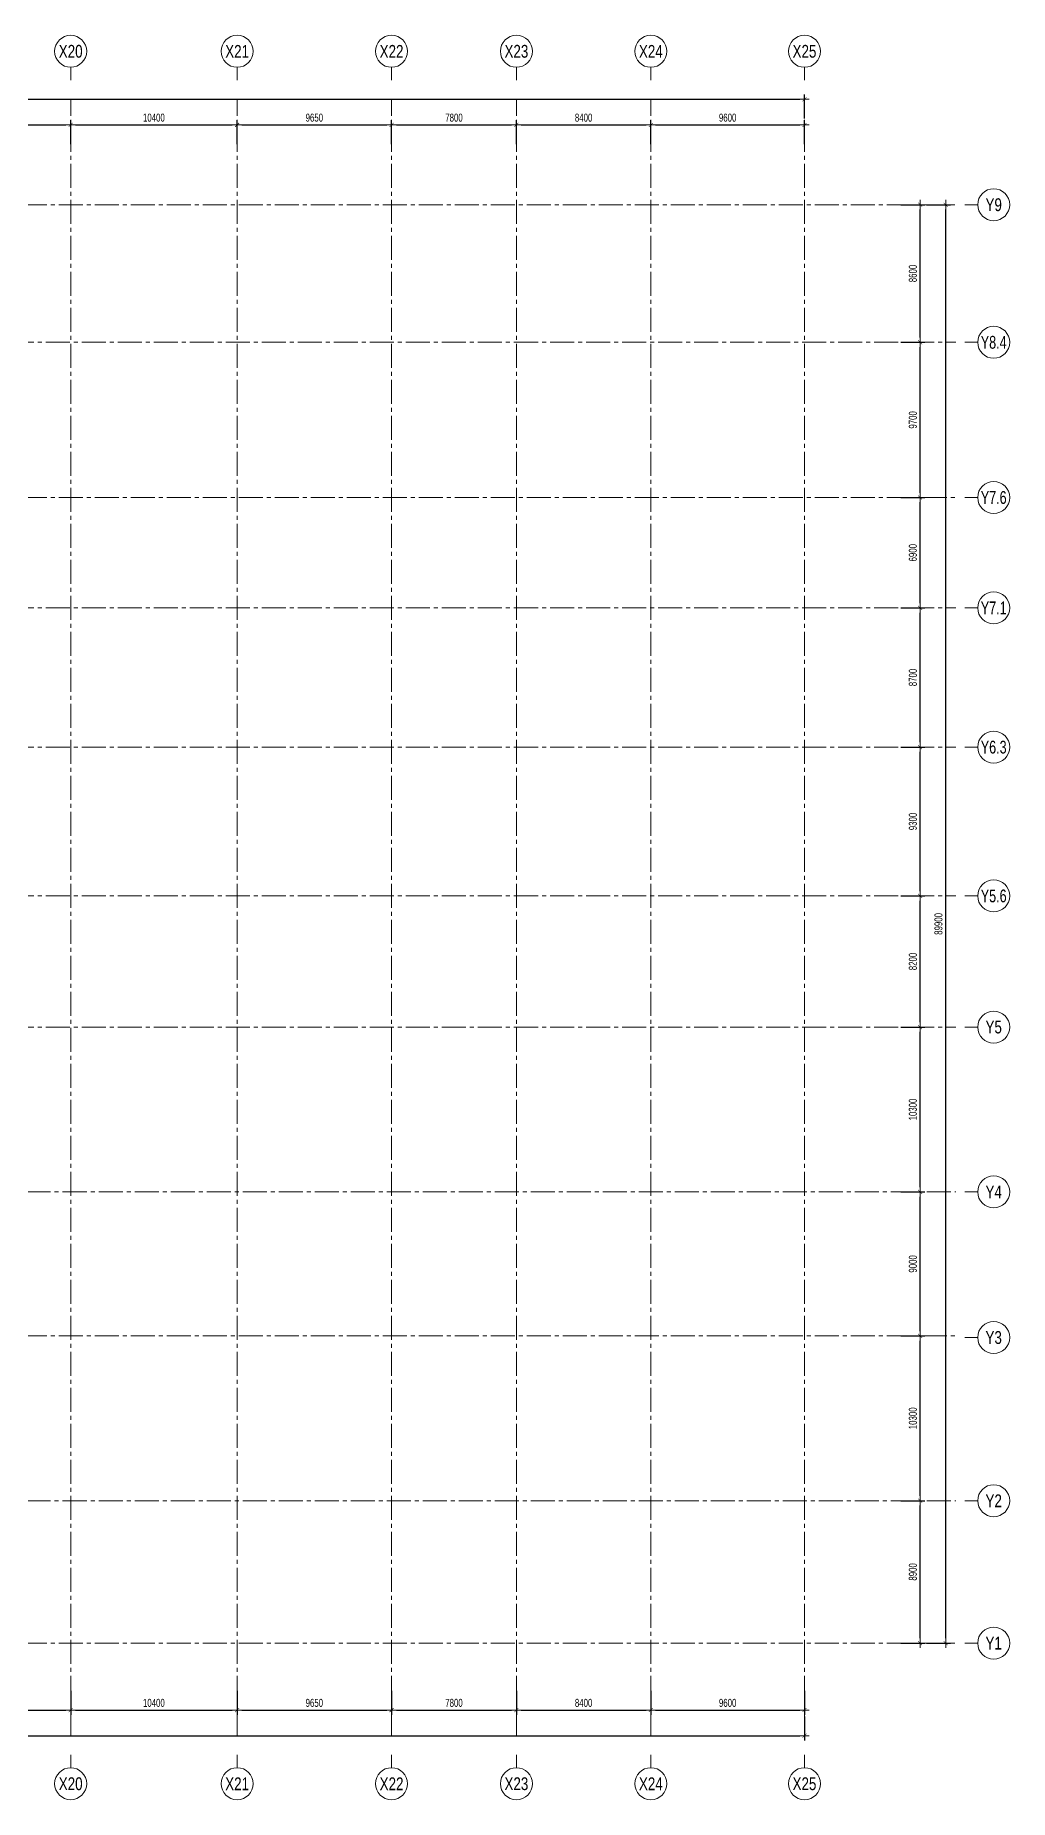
# Model space of a CAD drawing. Header units: millimetres. Extents: x -13196 to 230222, y -9787 to 100488.
# Drawn here: x 169340 to 230222, y -9787 to 100488 of the extents above; entities that cross this region are included whole.
import ezdxf
from ezdxf.enums import TextEntityAlignment as Align

# ---------------------------------------------------------------- set-up
doc = ezdxf.new("R2010")
doc.units = ezdxf.units.MM
doc.linetypes.add('CENTER2', pattern=[1.125, 0.75, -0.125, 0.125, -0.125])
doc.layers.get('Defpoints').update_dxf_attribs({"color": 151, "lineweight": 9})
for name, color, linetype, lineweight in [('NDC_S_AXIS', 5, 'CENTER2', 13), ('NDC_S_DIM', 1, 'Continuous', 15), ('NDC_S_SYMBOL', 1, 'Continuous', 15), ('NDC_S_TEXT SYMBOL', 7, 'Continuous', 20)]:
    doc.layers.add(name, color=color, linetype=linetype, lineweight=lineweight)
doc.styles.add('NDC_ANNO', font='', dxfattribs={"width": 0.8})
doc.styles.add('NDC_DIM', font='', dxfattribs={"width": 0.75})
doc.styles.get('NDC_ANNO').set_extended_font_data('Dotum')
doc.styles.get('NDC_DIM').set_extended_font_data('Dotum')
doc.dimstyles.new('NDC_dim_200', dxfattribs={"dimscale": 200, "dimtxt": 2.5, "dimasz": 1.5, "dimexe": 1.5, "dimexo": 2.5, "dimgap": 1, "dimtad": 1, "dimdec": 0, "dimzin": 0, "dimdsep": 46, "dimtxsty": 'NDC_DIM', "dimblk": 'DIMMARK', "dimcen": 0.09, "dimdle": 1.2, "dimclrd": 1, "dimclre": 1, "dimclrt": 3, "dimadec": 0, "dimazin": 0, "dimtfac": 1, "dimtdec": 0, "dimtix": 1, "dimtofl": 0, "dimtmove": 0, "dimatfit": 3, "dimfxl": 6, "dimfxlon": 1, "dimtolj": 1, "dimtzin": 0, "dimarcsym": 0})

# ---------------------------------------------------------------- blocks, each defined once
blk = doc.blocks.new('*U256')
at = {"layer": 'NDC_S_SYMBOL'}
blk.add_line((5, 0), (9, 0), dxfattribs=at)
blk.add_circle((0, 0), 5, dxfattribs=at)
at = {"layer": 'NDC_S_TEXT SYMBOL', "color": 7, "style": 'NDC_ANNO', "width": 0.8}
blk.add_attdef('GRID', text='', height=4, rotation=270, dxfattribs=at).set_placement((0, 0), align=Align.MIDDLE)
blk = doc.blocks.new('DIMMARK')
at = {"layer": 'NDC_S_DIM', "color": 1}
blk.add_line((-1.5, 0), (1, 0), dxfattribs=at)
at = {"layer": 'NDC_S_DIM', "color": 2, "const_width": 0.1}
blk.add_lwpolyline([(-0.42, -0.42), (0.42, 0.42)], dxfattribs=at)
blk = doc.blocks.new('*D384')
at = {"layer": 'Defpoints', "color": 0, "transparency": 16777216}
for p in [(217400, 96488), (0, 89900), (217400, 89900)]:
    blk.add_point(p, dxfattribs=at)
at = {"layer": 'NDC_S_DIM', "color": 1, "lineweight": -2, "transparency": 16777216}
for p, q in [((0, 95288), (0, 96788)), ((300, 96488), (217100, 96488)), ((217400, 95288), (217400, 96788))]:
    blk.add_line(p, q, dxfattribs=at)
at = {"layer": 'NDC_S_DIM', "color": 1, "lineweight": -2, "transparency": 16777216, "xscale": 300, "yscale": 300, "zscale": 300, "rotation": 180}
blk.add_blockref('DIMMARK', (0, 96488), dxfattribs=at)
at = {"layer": 'NDC_S_DIM', "color": 1, "lineweight": -2, "transparency": 16777216, "xscale": 300, "yscale": 300, "zscale": 300}
blk.add_blockref('DIMMARK', (217400, 96488), dxfattribs=at)
at = {"layer": 'NDC_S_DIM', "color": 3, "transparency": 16777216, "insert": (108700, 96938), "char_height": 500, "attachment_point": 5, "style": 'NDC_DIM'}
blk.add_mtext('\\A1;217400', dxfattribs=at)
blk = doc.blocks.new('*D415')
at = {"layer": 'Defpoints', "color": 0, "transparency": 16777216}
for p in [(0, 0), (217400, 0), (217400, -5787)]:
    blk.add_point(p, dxfattribs=at)
at = {"layer": 'NDC_S_DIM', "color": 1, "lineweight": -2, "transparency": 16777216}
for p, q in [((0, -4587), (0, -6087)), ((217400, -4587), (217400, -6087)), ((300, -5787), (217100, -5787))]:
    blk.add_line(p, q, dxfattribs=at)
at = {"layer": 'NDC_S_DIM', "color": 1, "lineweight": -2, "transparency": 16777216, "xscale": 300, "yscale": 300, "zscale": 300, "rotation": 180}
blk.add_blockref('DIMMARK', (0, -5787), dxfattribs=at)
at = {"layer": 'NDC_S_DIM', "color": 1, "lineweight": -2, "transparency": 16777216, "xscale": 300, "yscale": 300, "zscale": 300}
blk.add_blockref('DIMMARK', (217400, -5787), dxfattribs=at)
at = {"layer": 'NDC_S_DIM', "color": 3, "transparency": 16777216, "insert": (108700, -5337), "char_height": 500, "attachment_point": 5, "style": 'NDC_DIM'}
blk.add_mtext('\\A1;217400', dxfattribs=at)
blk = doc.blocks.new('*D380')
at = {"layer": 'Defpoints', "color": 0, "transparency": 16777216}
for p in [(212760, 89900), (226222, 89900), (212760, 0)]:
    blk.add_point(p, dxfattribs=at)
at = {"layer": 'NDC_S_DIM', "color": 1, "lineweight": -2, "transparency": 16777216}
for p, q in [((225022, 89900), (226522, 89900)), ((226222, 300), (226222, 89600)), ((225022, 0), (226522, 0))]:
    blk.add_line(p, q, dxfattribs=at)
at = {"layer": 'NDC_S_DIM', "color": 1, "lineweight": -2, "transparency": 16777216, "xscale": 300, "yscale": 300, "zscale": 300}
for p, rotation in [((226222, 89900), 90), ((226222, 0), 270)]:
    blk.add_blockref('DIMMARK', p, dxfattribs=dict(at, rotation=rotation))
at = {"layer": 'NDC_S_DIM', "color": 3, "transparency": 16777216, "insert": (225772, 44950), "char_height": 500, "attachment_point": 5, "rotation": 90, "style": 'NDC_DIM'}
blk.add_mtext('\\A1;89900', dxfattribs=at)
blk = doc.blocks.new('*D381')
at = {"layer": 'Defpoints', "color": 0, "transparency": 16777216}
for p in [(212760, 8900), (224622, 8900), (212760, 0)]:
    blk.add_point(p, dxfattribs=at)
at = {"layer": 'NDC_S_DIM', "color": 1, "lineweight": -2, "transparency": 16777216}
for p, q in [((223422, 8900), (224922, 8900)), ((224622, 300), (224622, 8600)), ((223422, 0), (224922, 0))]:
    blk.add_line(p, q, dxfattribs=at)
at = {"layer": 'NDC_S_DIM', "color": 1, "lineweight": -2, "transparency": 16777216, "xscale": 300, "yscale": 300, "zscale": 300}
for p, rotation in [((224622, 8900), 90), ((224622, 0), 270)]:
    blk.add_blockref('DIMMARK', p, dxfattribs=dict(at, rotation=rotation))
at = {"layer": 'NDC_S_DIM', "color": 3, "transparency": 16777216, "insert": (224172, 4450), "char_height": 500, "attachment_point": 5, "rotation": 90, "style": 'NDC_DIM'}
blk.add_mtext('\\A1;8900', dxfattribs=at)
blk = doc.blocks.new('*D382')
at = {"layer": 'Defpoints', "color": 0, "transparency": 16777216}
for p in [(212760, 19200), (224622, 19200), (212760, 8900)]:
    blk.add_point(p, dxfattribs=at)
at = {"layer": 'NDC_S_DIM', "color": 1, "lineweight": -2, "transparency": 16777216}
for p, q in [((223422, 19200), (224922, 19200)), ((224622, 9200), (224622, 18900)), ((223422, 8900), (224922, 8900))]:
    blk.add_line(p, q, dxfattribs=at)
at = {"layer": 'NDC_S_DIM', "color": 1, "lineweight": -2, "transparency": 16777216, "xscale": 300, "yscale": 300, "zscale": 300}
for p, rotation in [((224622, 19200), 90), ((224622, 8900), 270)]:
    blk.add_blockref('DIMMARK', p, dxfattribs=dict(at, rotation=rotation))
at = {"layer": 'NDC_S_DIM', "color": 3, "transparency": 16777216, "insert": (224172, 14050), "char_height": 500, "attachment_point": 5, "rotation": 90, "style": 'NDC_DIM'}
blk.add_mtext('\\A1;10300', dxfattribs=at)
blk = doc.blocks.new('*D383')
at = {"layer": 'Defpoints', "color": 0, "transparency": 16777216}
for p in [(212760, 28200), (224622, 28200), (212760, 19200)]:
    blk.add_point(p, dxfattribs=at)
at = {"layer": 'NDC_S_DIM', "color": 1, "lineweight": -2, "transparency": 16777216}
for p, q in [((223422, 28200), (224922, 28200)), ((224622, 19500), (224622, 27900)), ((223422, 19200), (224922, 19200))]:
    blk.add_line(p, q, dxfattribs=at)
at = {"layer": 'NDC_S_DIM', "color": 1, "lineweight": -2, "transparency": 16777216, "xscale": 300, "yscale": 300, "zscale": 300}
for p, rotation in [((224622, 28200), 90), ((224622, 19200), 270)]:
    blk.add_blockref('DIMMARK', p, dxfattribs=dict(at, rotation=rotation))
at = {"layer": 'NDC_S_DIM', "color": 3, "transparency": 16777216, "insert": (224172, 23700), "char_height": 500, "attachment_point": 5, "rotation": 90, "style": 'NDC_DIM'}
blk.add_mtext('\\A1;9000', dxfattribs=at)
blk = doc.blocks.new('*D351')
at = {"layer": 'Defpoints', "color": 0, "transparency": 16777216}
for p in [(217400, 38500), (224622, 38500), (212760, 28200)]:
    blk.add_point(p, dxfattribs=at)
at = {"layer": 'NDC_S_DIM', "color": 1, "lineweight": -2, "transparency": 16777216}
for p, q in [((223422, 38500), (224922, 38500)), ((224622, 28500), (224622, 38200)), ((223422, 28200), (224922, 28200))]:
    blk.add_line(p, q, dxfattribs=at)
at = {"layer": 'NDC_S_DIM', "color": 1, "lineweight": -2, "transparency": 16777216, "xscale": 300, "yscale": 300, "zscale": 300}
for p, rotation in [((224622, 38500), 90), ((224622, 28200), 270)]:
    blk.add_blockref('DIMMARK', p, dxfattribs=dict(at, rotation=rotation))
at = {"layer": 'NDC_S_DIM', "color": 3, "transparency": 16777216, "insert": (224172, 33350), "char_height": 500, "attachment_point": 5, "rotation": 90, "style": 'NDC_DIM'}
blk.add_mtext('\\A1;10300', dxfattribs=at)
blk = doc.blocks.new('*D352')
at = {"layer": 'Defpoints', "color": 0, "transparency": 16777216}
for p in [(212760, 46700), (224622, 46700), (217400, 38500)]:
    blk.add_point(p, dxfattribs=at)
at = {"layer": 'NDC_S_DIM', "color": 1, "lineweight": -2, "transparency": 16777216}
for p, q in [((223422, 46700), (224922, 46700)), ((224622, 38800), (224622, 46400)), ((223422, 38500), (224922, 38500))]:
    blk.add_line(p, q, dxfattribs=at)
at = {"layer": 'NDC_S_DIM', "color": 1, "lineweight": -2, "transparency": 16777216, "xscale": 300, "yscale": 300, "zscale": 300}
for p, rotation in [((224622, 46700), 90), ((224622, 38500), 270)]:
    blk.add_blockref('DIMMARK', p, dxfattribs=dict(at, rotation=rotation))
at = {"layer": 'NDC_S_DIM', "color": 3, "transparency": 16777216, "insert": (224172, 42600), "char_height": 500, "attachment_point": 5, "rotation": 90, "style": 'NDC_DIM'}
blk.add_mtext('\\A1;8200', dxfattribs=at)
blk = doc.blocks.new('*D353')
at = {"layer": 'Defpoints', "color": 0, "transparency": 16777216}
for p in [(212760, 56000), (224622, 56000), (212760, 46700)]:
    blk.add_point(p, dxfattribs=at)
at = {"layer": 'NDC_S_DIM', "color": 1, "lineweight": -2, "transparency": 16777216}
for p, q in [((223422, 56000), (224922, 56000)), ((224622, 47000), (224622, 55700)), ((223422, 46700), (224922, 46700))]:
    blk.add_line(p, q, dxfattribs=at)
at = {"layer": 'NDC_S_DIM', "color": 1, "lineweight": -2, "transparency": 16777216, "xscale": 300, "yscale": 300, "zscale": 300}
for p, rotation in [((224622, 56000), 90), ((224622, 46700), 270)]:
    blk.add_blockref('DIMMARK', p, dxfattribs=dict(at, rotation=rotation))
at = {"layer": 'NDC_S_DIM', "color": 3, "transparency": 16777216, "insert": (224172, 51350), "char_height": 500, "attachment_point": 5, "rotation": 90, "style": 'NDC_DIM'}
blk.add_mtext('\\A1;9300', dxfattribs=at)
blk = doc.blocks.new('*D354')
at = {"layer": 'Defpoints', "color": 0, "transparency": 16777216}
for p in [(212760, 64700), (224622, 64700), (212760, 56000)]:
    blk.add_point(p, dxfattribs=at)
at = {"layer": 'NDC_S_DIM', "color": 1, "lineweight": -2, "transparency": 16777216}
for p, q in [((223422, 64700), (224922, 64700)), ((224622, 56300), (224622, 64400)), ((223422, 56000), (224922, 56000))]:
    blk.add_line(p, q, dxfattribs=at)
at = {"layer": 'NDC_S_DIM', "color": 1, "lineweight": -2, "transparency": 16777216, "xscale": 300, "yscale": 300, "zscale": 300}
for p, rotation in [((224622, 64700), 90), ((224622, 56000), 270)]:
    blk.add_blockref('DIMMARK', p, dxfattribs=dict(at, rotation=rotation))
at = {"layer": 'NDC_S_DIM', "color": 3, "transparency": 16777216, "insert": (224172, 60350), "char_height": 500, "attachment_point": 5, "rotation": 90, "style": 'NDC_DIM'}
blk.add_mtext('\\A1;8700', dxfattribs=at)
blk = doc.blocks.new('*D355')
at = {"layer": 'Defpoints', "color": 0, "transparency": 16777216}
for p in [(212760, 71600), (224622, 71600), (212760, 64700)]:
    blk.add_point(p, dxfattribs=at)
at = {"layer": 'NDC_S_DIM', "color": 1, "lineweight": -2, "transparency": 16777216}
for p, q in [((223422, 71600), (224922, 71600)), ((224622, 65000), (224622, 71300)), ((223422, 64700), (224922, 64700))]:
    blk.add_line(p, q, dxfattribs=at)
at = {"layer": 'NDC_S_DIM', "color": 1, "lineweight": -2, "transparency": 16777216, "xscale": 300, "yscale": 300, "zscale": 300}
for p, rotation in [((224622, 71600), 90), ((224622, 64700), 270)]:
    blk.add_blockref('DIMMARK', p, dxfattribs=dict(at, rotation=rotation))
at = {"layer": 'NDC_S_DIM', "color": 3, "transparency": 16777216, "insert": (224172, 68150), "char_height": 500, "attachment_point": 5, "rotation": 90, "style": 'NDC_DIM'}
blk.add_mtext('\\A1;6900', dxfattribs=at)
blk = doc.blocks.new('*D356')
at = {"layer": 'Defpoints', "color": 0, "transparency": 16777216}
for p in [(212760, 81300), (224622, 81300), (212760, 71600)]:
    blk.add_point(p, dxfattribs=at)
at = {"layer": 'NDC_S_DIM', "color": 1, "lineweight": -2, "transparency": 16777216}
for p, q in [((223422, 81300), (224922, 81300)), ((224622, 71900), (224622, 81000)), ((223422, 71600), (224922, 71600))]:
    blk.add_line(p, q, dxfattribs=at)
at = {"layer": 'NDC_S_DIM', "color": 1, "lineweight": -2, "transparency": 16777216, "xscale": 300, "yscale": 300, "zscale": 300}
for p, rotation in [((224622, 81300), 90), ((224622, 71600), 270)]:
    blk.add_blockref('DIMMARK', p, dxfattribs=dict(at, rotation=rotation))
at = {"layer": 'NDC_S_DIM', "color": 3, "transparency": 16777216, "insert": (224172, 76450), "char_height": 500, "attachment_point": 5, "rotation": 90, "style": 'NDC_DIM'}
blk.add_mtext('\\A1;9700', dxfattribs=at)
blk = doc.blocks.new('*D357')
at = {"layer": 'Defpoints', "color": 0, "transparency": 16777216}
for p in [(212760, 89900), (224622, 89900), (212760, 81300)]:
    blk.add_point(p, dxfattribs=at)
at = {"layer": 'NDC_S_DIM', "color": 1, "lineweight": -2, "transparency": 16777216}
for p, q in [((223422, 89900), (224922, 89900)), ((224622, 81600), (224622, 89600)), ((223422, 81300), (224922, 81300))]:
    blk.add_line(p, q, dxfattribs=at)
at = {"layer": 'NDC_S_DIM', "color": 1, "lineweight": -2, "transparency": 16777216, "xscale": 300, "yscale": 300, "zscale": 300}
for p, rotation in [((224622, 89900), 90), ((224622, 81300), 270)]:
    blk.add_blockref('DIMMARK', p, dxfattribs=dict(at, rotation=rotation))
at = {"layer": 'NDC_S_DIM', "color": 3, "transparency": 16777216, "insert": (224172, 85600), "char_height": 500, "attachment_point": 5, "rotation": 90, "style": 'NDC_DIM'}
blk.add_mtext('\\A1;8600', dxfattribs=at)
blk = doc.blocks.new('*D371')
at = {"layer": 'Defpoints', "color": 0, "ltscale": 200, "transparency": 16777216}
for p in [(171550, 94888), (161150, 89900), (171550, 89900)]:
    blk.add_point(p, dxfattribs=at)
at = {"layer": 'NDC_S_DIM', "color": 1, "lineweight": -2, "ltscale": 200, "transparency": 16777216}
for p, q in [((161150, 93688), (161150, 95188)), ((161450, 94888), (171250, 94888)), ((171550, 93688), (171550, 95188))]:
    blk.add_line(p, q, dxfattribs=at)
at = {"layer": 'NDC_S_DIM', "color": 1, "lineweight": -2, "ltscale": 200, "transparency": 16777216, "xscale": 300, "yscale": 300, "zscale": 300, "rotation": 180}
blk.add_blockref('DIMMARK', (161150, 94888), dxfattribs=at)
at = {"layer": 'NDC_S_DIM', "color": 1, "lineweight": -2, "ltscale": 200, "transparency": 16777216, "xscale": 300, "yscale": 300, "zscale": 300}
blk.add_blockref('DIMMARK', (171550, 94888), dxfattribs=at)
at = {"layer": 'NDC_S_DIM', "color": 3, "ltscale": 200, "transparency": 16777216, "insert": (166350, 95338), "char_height": 500, "attachment_point": 5, "style": 'NDC_DIM'}
blk.add_mtext('\\A1;10400', dxfattribs=at)
blk = doc.blocks.new('*D372')
at = {"layer": 'Defpoints', "color": 0, "ltscale": 200, "transparency": 16777216}
for p in [(181950, 94888), (171550, 89900), (181950, 89900)]:
    blk.add_point(p, dxfattribs=at)
at = {"layer": 'NDC_S_DIM', "color": 1, "lineweight": -2, "ltscale": 200, "transparency": 16777216}
for p, q in [((171550, 93688), (171550, 95188)), ((171850, 94888), (181650, 94888)), ((181950, 93688), (181950, 95188))]:
    blk.add_line(p, q, dxfattribs=at)
at = {"layer": 'NDC_S_DIM', "color": 1, "lineweight": -2, "ltscale": 200, "transparency": 16777216, "xscale": 300, "yscale": 300, "zscale": 300, "rotation": 180}
blk.add_blockref('DIMMARK', (171550, 94888), dxfattribs=at)
at = {"layer": 'NDC_S_DIM', "color": 1, "lineweight": -2, "ltscale": 200, "transparency": 16777216, "xscale": 300, "yscale": 300, "zscale": 300}
blk.add_blockref('DIMMARK', (181950, 94888), dxfattribs=at)
at = {"layer": 'NDC_S_DIM', "color": 3, "ltscale": 200, "transparency": 16777216, "insert": (176750, 95338), "char_height": 500, "attachment_point": 5, "style": 'NDC_DIM'}
blk.add_mtext('\\A1;10400', dxfattribs=at)
blk = doc.blocks.new('*D373')
at = {"layer": 'Defpoints', "color": 0, "ltscale": 200, "transparency": 16777216}
for p in [(191600, 94888), (181950, 89900), (191600, 89900)]:
    blk.add_point(p, dxfattribs=at)
at = {"layer": 'NDC_S_DIM', "color": 1, "lineweight": -2, "ltscale": 200, "transparency": 16777216}
for p, q in [((181950, 93688), (181950, 95188)), ((182250, 94888), (191300, 94888)), ((191600, 93688), (191600, 95188))]:
    blk.add_line(p, q, dxfattribs=at)
at = {"layer": 'NDC_S_DIM', "color": 1, "lineweight": -2, "ltscale": 200, "transparency": 16777216, "xscale": 300, "yscale": 300, "zscale": 300, "rotation": 180}
blk.add_blockref('DIMMARK', (181950, 94888), dxfattribs=at)
at = {"layer": 'NDC_S_DIM', "color": 1, "lineweight": -2, "ltscale": 200, "transparency": 16777216, "xscale": 300, "yscale": 300, "zscale": 300}
blk.add_blockref('DIMMARK', (191600, 94888), dxfattribs=at)
at = {"layer": 'NDC_S_DIM', "color": 3, "ltscale": 200, "transparency": 16777216, "insert": (186775, 95338), "char_height": 500, "attachment_point": 5, "style": 'NDC_DIM'}
blk.add_mtext('\\A1;9650', dxfattribs=at)
blk = doc.blocks.new('*D342')
at = {"layer": 'Defpoints', "color": 0, "ltscale": 200, "transparency": 16777216}
for p in [(199400, 94888), (191600, 89900), (199400, 89900)]:
    blk.add_point(p, dxfattribs=at)
at = {"layer": 'NDC_S_DIM', "color": 1, "lineweight": -2, "ltscale": 200, "transparency": 16777216}
for p, q in [((191600, 93688), (191600, 95188)), ((191900, 94888), (199100, 94888)), ((199400, 93688), (199400, 95188))]:
    blk.add_line(p, q, dxfattribs=at)
at = {"layer": 'NDC_S_DIM', "color": 1, "lineweight": -2, "ltscale": 200, "transparency": 16777216, "xscale": 300, "yscale": 300, "zscale": 300, "rotation": 180}
blk.add_blockref('DIMMARK', (191600, 94888), dxfattribs=at)
at = {"layer": 'NDC_S_DIM', "color": 1, "lineweight": -2, "ltscale": 200, "transparency": 16777216, "xscale": 300, "yscale": 300, "zscale": 300}
blk.add_blockref('DIMMARK', (199400, 94888), dxfattribs=at)
at = {"layer": 'NDC_S_DIM', "color": 3, "ltscale": 200, "transparency": 16777216, "insert": (195500, 95338), "char_height": 500, "attachment_point": 5, "style": 'NDC_DIM'}
blk.add_mtext('\\A1;7800', dxfattribs=at)
blk = doc.blocks.new('*D343')
at = {"layer": 'Defpoints', "color": 0, "ltscale": 200, "transparency": 16777216}
for p in [(207800, 94888), (199400, 89900), (207800, 89900)]:
    blk.add_point(p, dxfattribs=at)
at = {"layer": 'NDC_S_DIM', "color": 1, "lineweight": -2, "ltscale": 200, "transparency": 16777216}
for p, q in [((199400, 93688), (199400, 95188)), ((199700, 94888), (207500, 94888)), ((207800, 93688), (207800, 95188))]:
    blk.add_line(p, q, dxfattribs=at)
at = {"layer": 'NDC_S_DIM', "color": 1, "lineweight": -2, "ltscale": 200, "transparency": 16777216, "xscale": 300, "yscale": 300, "zscale": 300, "rotation": 180}
blk.add_blockref('DIMMARK', (199400, 94888), dxfattribs=at)
at = {"layer": 'NDC_S_DIM', "color": 1, "lineweight": -2, "ltscale": 200, "transparency": 16777216, "xscale": 300, "yscale": 300, "zscale": 300}
blk.add_blockref('DIMMARK', (207800, 94888), dxfattribs=at)
at = {"layer": 'NDC_S_DIM', "color": 3, "ltscale": 200, "transparency": 16777216, "insert": (203600, 95338), "char_height": 500, "attachment_point": 5, "style": 'NDC_DIM'}
blk.add_mtext('\\A1;8400', dxfattribs=at)
blk = doc.blocks.new('*D344')
at = {"layer": 'Defpoints', "color": 0, "ltscale": 200, "transparency": 16777216}
for p in [(217400, 94888), (207800, 89900), (217400, 89900)]:
    blk.add_point(p, dxfattribs=at)
at = {"layer": 'NDC_S_DIM', "color": 1, "lineweight": -2, "ltscale": 200, "transparency": 16777216}
for p, q in [((207800, 93688), (207800, 95188)), ((208100, 94888), (217100, 94888)), ((217400, 93688), (217400, 95188))]:
    blk.add_line(p, q, dxfattribs=at)
at = {"layer": 'NDC_S_DIM', "color": 1, "lineweight": -2, "ltscale": 200, "transparency": 16777216, "xscale": 300, "yscale": 300, "zscale": 300, "rotation": 180}
blk.add_blockref('DIMMARK', (207800, 94888), dxfattribs=at)
at = {"layer": 'NDC_S_DIM', "color": 1, "lineweight": -2, "ltscale": 200, "transparency": 16777216, "xscale": 300, "yscale": 300, "zscale": 300}
blk.add_blockref('DIMMARK', (217400, 94888), dxfattribs=at)
at = {"layer": 'NDC_S_DIM', "color": 3, "ltscale": 200, "transparency": 16777216, "insert": (212600, 95338), "char_height": 500, "attachment_point": 5, "style": 'NDC_DIM'}
blk.add_mtext('\\A1;9600', dxfattribs=at)
blk = doc.blocks.new('*D359')
at = {"layer": 'Defpoints', "color": 0, "ltscale": 200, "transparency": 16777216}
for p in [(161150, 0), (171550, 0), (171550, -4187)]:
    blk.add_point(p, dxfattribs=at)
at = {"layer": 'NDC_S_DIM', "color": 1, "lineweight": -2, "ltscale": 200, "transparency": 16777216}
for p, q in [((161150, -2987), (161150, -4487)), ((171550, -2987), (171550, -4487)), ((161450, -4187), (171250, -4187))]:
    blk.add_line(p, q, dxfattribs=at)
at = {"layer": 'NDC_S_DIM', "color": 1, "lineweight": -2, "ltscale": 200, "transparency": 16777216, "xscale": 300, "yscale": 300, "zscale": 300, "rotation": 180}
blk.add_blockref('DIMMARK', (161150, -4187), dxfattribs=at)
at = {"layer": 'NDC_S_DIM', "color": 1, "lineweight": -2, "ltscale": 200, "transparency": 16777216, "xscale": 300, "yscale": 300, "zscale": 300}
blk.add_blockref('DIMMARK', (171550, -4187), dxfattribs=at)
at = {"layer": 'NDC_S_DIM', "color": 3, "ltscale": 200, "transparency": 16777216, "insert": (166350, -3737), "char_height": 500, "attachment_point": 5, "style": 'NDC_DIM'}
blk.add_mtext('\\A1;10400', dxfattribs=at)
blk = doc.blocks.new('*D360')
at = {"layer": 'Defpoints', "color": 0, "ltscale": 200, "transparency": 16777216}
for p in [(171550, 0), (181950, 0), (181950, -4187)]:
    blk.add_point(p, dxfattribs=at)
at = {"layer": 'NDC_S_DIM', "color": 1, "lineweight": -2, "ltscale": 200, "transparency": 16777216}
for p, q in [((171550, -2987), (171550, -4487)), ((181950, -2987), (181950, -4487)), ((171850, -4187), (181650, -4187))]:
    blk.add_line(p, q, dxfattribs=at)
at = {"layer": 'NDC_S_DIM', "color": 1, "lineweight": -2, "ltscale": 200, "transparency": 16777216, "xscale": 300, "yscale": 300, "zscale": 300, "rotation": 180}
blk.add_blockref('DIMMARK', (171550, -4187), dxfattribs=at)
at = {"layer": 'NDC_S_DIM', "color": 1, "lineweight": -2, "ltscale": 200, "transparency": 16777216, "xscale": 300, "yscale": 300, "zscale": 300}
blk.add_blockref('DIMMARK', (181950, -4187), dxfattribs=at)
at = {"layer": 'NDC_S_DIM', "color": 3, "ltscale": 200, "transparency": 16777216, "insert": (176750, -3737), "char_height": 500, "attachment_point": 5, "style": 'NDC_DIM'}
blk.add_mtext('\\A1;10400', dxfattribs=at)
blk = doc.blocks.new('*D361')
at = {"layer": 'Defpoints', "color": 0, "ltscale": 200, "transparency": 16777216}
for p in [(181950, 0), (191600, 0), (191600, -4187)]:
    blk.add_point(p, dxfattribs=at)
at = {"layer": 'NDC_S_DIM', "color": 1, "lineweight": -2, "ltscale": 200, "transparency": 16777216}
for p, q in [((181950, -2987), (181950, -4487)), ((191600, -2987), (191600, -4487)), ((182250, -4187), (191300, -4187))]:
    blk.add_line(p, q, dxfattribs=at)
at = {"layer": 'NDC_S_DIM', "color": 1, "lineweight": -2, "ltscale": 200, "transparency": 16777216, "xscale": 300, "yscale": 300, "zscale": 300, "rotation": 180}
blk.add_blockref('DIMMARK', (181950, -4187), dxfattribs=at)
at = {"layer": 'NDC_S_DIM', "color": 1, "lineweight": -2, "ltscale": 200, "transparency": 16777216, "xscale": 300, "yscale": 300, "zscale": 300}
blk.add_blockref('DIMMARK', (191600, -4187), dxfattribs=at)
at = {"layer": 'NDC_S_DIM', "color": 3, "ltscale": 200, "transparency": 16777216, "insert": (186775, -3737), "char_height": 500, "attachment_point": 5, "style": 'NDC_DIM'}
blk.add_mtext('\\A1;9650', dxfattribs=at)
blk = doc.blocks.new('*D362')
at = {"layer": 'Defpoints', "color": 0, "ltscale": 200, "transparency": 16777216}
for p in [(191600, 0), (199400, 0), (199400, -4187)]:
    blk.add_point(p, dxfattribs=at)
at = {"layer": 'NDC_S_DIM', "color": 1, "lineweight": -2, "ltscale": 200, "transparency": 16777216}
for p, q in [((191600, -2987), (191600, -4487)), ((199400, -2987), (199400, -4487)), ((191900, -4187), (199100, -4187))]:
    blk.add_line(p, q, dxfattribs=at)
at = {"layer": 'NDC_S_DIM', "color": 1, "lineweight": -2, "ltscale": 200, "transparency": 16777216, "xscale": 300, "yscale": 300, "zscale": 300, "rotation": 180}
blk.add_blockref('DIMMARK', (191600, -4187), dxfattribs=at)
at = {"layer": 'NDC_S_DIM', "color": 1, "lineweight": -2, "ltscale": 200, "transparency": 16777216, "xscale": 300, "yscale": 300, "zscale": 300}
blk.add_blockref('DIMMARK', (199400, -4187), dxfattribs=at)
at = {"layer": 'NDC_S_DIM', "color": 3, "ltscale": 200, "transparency": 16777216, "insert": (195500, -3737), "char_height": 500, "attachment_point": 5, "style": 'NDC_DIM'}
blk.add_mtext('\\A1;7800', dxfattribs=at)
blk = doc.blocks.new('*D363')
at = {"layer": 'Defpoints', "color": 0, "ltscale": 200, "transparency": 16777216}
for p in [(199400, 0), (207800, 0), (207800, -4187)]:
    blk.add_point(p, dxfattribs=at)
at = {"layer": 'NDC_S_DIM', "color": 1, "lineweight": -2, "ltscale": 200, "transparency": 16777216}
for p, q in [((199400, -2987), (199400, -4487)), ((207800, -2987), (207800, -4487)), ((199700, -4187), (207500, -4187))]:
    blk.add_line(p, q, dxfattribs=at)
at = {"layer": 'NDC_S_DIM', "color": 1, "lineweight": -2, "ltscale": 200, "transparency": 16777216, "xscale": 300, "yscale": 300, "zscale": 300, "rotation": 180}
blk.add_blockref('DIMMARK', (199400, -4187), dxfattribs=at)
at = {"layer": 'NDC_S_DIM', "color": 1, "lineweight": -2, "ltscale": 200, "transparency": 16777216, "xscale": 300, "yscale": 300, "zscale": 300}
blk.add_blockref('DIMMARK', (207800, -4187), dxfattribs=at)
at = {"layer": 'NDC_S_DIM', "color": 3, "ltscale": 200, "transparency": 16777216, "insert": (203600, -3737), "char_height": 500, "attachment_point": 5, "style": 'NDC_DIM'}
blk.add_mtext('\\A1;8400', dxfattribs=at)
blk = doc.blocks.new('*D364')
at = {"layer": 'Defpoints', "color": 0, "ltscale": 200, "transparency": 16777216}
for p in [(207800, -1030), (217400, -1030), (217400, -4187)]:
    blk.add_point(p, dxfattribs=at)
at = {"layer": 'NDC_S_DIM', "color": 1, "lineweight": -2, "ltscale": 200, "transparency": 16777216}
for p, q in [((207800, -2987), (207800, -4487)), ((217400, -2987), (217400, -4487)), ((208100, -4187), (217100, -4187))]:
    blk.add_line(p, q, dxfattribs=at)
at = {"layer": 'NDC_S_DIM', "color": 1, "lineweight": -2, "ltscale": 200, "transparency": 16777216, "xscale": 300, "yscale": 300, "zscale": 300, "rotation": 180}
blk.add_blockref('DIMMARK', (207800, -4187), dxfattribs=at)
at = {"layer": 'NDC_S_DIM', "color": 1, "lineweight": -2, "ltscale": 200, "transparency": 16777216, "xscale": 300, "yscale": 300, "zscale": 300}
blk.add_blockref('DIMMARK', (217400, -4187), dxfattribs=at)
at = {"layer": 'NDC_S_DIM', "color": 3, "ltscale": 200, "transparency": 16777216, "insert": (212600, -3737), "char_height": 500, "attachment_point": 5, "style": 'NDC_DIM'}
blk.add_mtext('\\A1;9600', dxfattribs=at)
blk = doc.blocks.new('*U257')
at = {"layer": 'NDC_S_SYMBOL'}
blk.add_line((0, 5), (0, 9), dxfattribs=at)
blk.add_circle((0, 0), 5, dxfattribs=at)
at = {"layer": 'NDC_S_TEXT SYMBOL', "color": 7, "style": 'NDC_ANNO', "width": 0.8}
blk.add_attdef('GRID', text='', height=4, dxfattribs=at).set_placement((0, 0), align=Align.MIDDLE)

msp = doc.modelspace()

# ---------------------------------------------------------------- linework, layer by layer
at = {"layer": 'NDC_S_AXIS', "ltscale": 2000}
for p, q in [((171550, -5787.4), (171550, 96487.5)), ((181950, -5787.4), (181950, 96487.5)), ((191600, -5787.4), (191600, 96487.5)), ((199400, -5787.4), (199400, 96487.5)), ((207800, -5787.4), (207800, 96487.5)), ((217400, -5787.4), (217400, 96487.5)), ((-9195.9, 89900), (226862.3, 89900)), ((89000, 81300), (226862.3, 81300)), ((-9195.9, 71600), (226862.3, 71600)), ((89000, 64700), (226862.3, 64700)), ((89000, 56000), (226862.3, 56000)), ((89000, 46700), (226862.3, 46700)), ((89000, 38500), (226862.3, 38500)), ((105800, 28200), (226862.3, 28200)), ((-9195.9, 19200), (226862.3, 19200)), ((105800, 8900), (226862.3, 8900)), ((-9195.9, 0), (226862.3, 0))]:
    msp.add_line(p, q, dxfattribs=at)

# ---------------------------------------------------------------- block references
at = {"layer": 'NDC_S_AXIS'}
ref = msp.add_blockref('*U257', (171550, 99487.5), dxfattribs=dict(at, xscale=-200, yscale=200, zscale=200, rotation=180))
ref.add_attrib('GRID', 'X20', dxfattribs={"layer": 'NDC_S_TEXT SYMBOL', "color": 7, "height": 800, "style": 'NDC_ANNO', "width": 0.8}).set_placement((171550, 99487.5), align=Align.MIDDLE)
ref = msp.add_blockref('*U257', (181950, 99487.5), dxfattribs=dict(at, xscale=-200, yscale=200, zscale=200, rotation=180))
ref.add_attrib('GRID', 'X21', dxfattribs={"layer": 'NDC_S_TEXT SYMBOL', "color": 7, "height": 800, "style": 'NDC_ANNO', "width": 0.8}).set_placement((181950, 99487.5), align=Align.MIDDLE)
ref = msp.add_blockref('*U257', (191600, 99487.5), dxfattribs=dict(at, xscale=-200, yscale=200, zscale=200, rotation=180))
ref.add_attrib('GRID', 'X22', dxfattribs={"layer": 'NDC_S_TEXT SYMBOL', "color": 7, "height": 800, "style": 'NDC_ANNO', "width": 0.8}).set_placement((191600, 99487.5), align=Align.MIDDLE)
ref = msp.add_blockref('*U257', (199400, 99487.5), dxfattribs=dict(at, xscale=-200, yscale=200, zscale=200, rotation=180))
ref.add_attrib('GRID', 'X23', dxfattribs={"layer": 'NDC_S_TEXT SYMBOL', "color": 7, "height": 800, "style": 'NDC_ANNO', "width": 0.8}).set_placement((199400, 99487.5), align=Align.MIDDLE)
ref = msp.add_blockref('*U257', (207800, 99487.5), dxfattribs=dict(at, xscale=-200, yscale=200, zscale=200, rotation=180))
ref.add_attrib('GRID', 'X24', dxfattribs={"layer": 'NDC_S_TEXT SYMBOL', "color": 7, "height": 800, "style": 'NDC_ANNO', "width": 0.8}).set_placement((207800, 99487.5), align=Align.MIDDLE)
ref = msp.add_blockref('*U257', (217400, 99487.5), dxfattribs=dict(at, xscale=-200, yscale=200, zscale=200, rotation=180))
ref.add_attrib('GRID', 'X25', dxfattribs={"layer": 'NDC_S_TEXT SYMBOL', "color": 7, "height": 800, "style": 'NDC_ANNO', "width": 0.8}).set_placement((217400, 99487.5), align=Align.MIDDLE)
ref = msp.add_blockref('*U256', (229222.3, 89900), dxfattribs=dict(at, xscale=-200, yscale=200, zscale=200))
ref.add_attrib('GRID', 'Y9', dxfattribs={"layer": 'NDC_S_TEXT SYMBOL', "color": 7, "height": 800, "style": 'NDC_ANNO', "width": 0.8}).set_placement((229222.3, 89900), align=Align.MIDDLE)
ref = msp.add_blockref('*U256', (229222.3, 81300), dxfattribs=dict(at, xscale=-200, yscale=200, zscale=200))
ref.add_attrib('GRID', 'Y8.4', dxfattribs={"layer": 'NDC_S_TEXT SYMBOL', "color": 7, "height": 800, "style": 'NDC_ANNO', "width": 0.75}).set_placement((229222.3, 81300), align=Align.MIDDLE)
ref = msp.add_blockref('*U256', (229222.3, 71600), dxfattribs=dict(at, xscale=-200, yscale=200, zscale=200))
ref.add_attrib('GRID', 'Y7.6', dxfattribs={"layer": 'NDC_S_TEXT SYMBOL', "color": 7, "height": 800, "style": 'NDC_ANNO', "width": 0.75}).set_placement((229222.3, 71600), align=Align.MIDDLE)
ref = msp.add_blockref('*U256', (229222.3, 64700), dxfattribs=dict(at, xscale=-200, yscale=200, zscale=200))
ref.add_attrib('GRID', 'Y7.1', dxfattribs={"layer": 'NDC_S_TEXT SYMBOL', "color": 7, "height": 800, "style": 'NDC_ANNO', "width": 0.75}).set_placement((229222.3, 64700), align=Align.MIDDLE)
ref = msp.add_blockref('*U256', (229222.3, 56000), dxfattribs=dict(at, xscale=-200, yscale=200, zscale=200))
ref.add_attrib('GRID', 'Y6.3', dxfattribs={"layer": 'NDC_S_TEXT SYMBOL', "color": 7, "height": 800, "style": 'NDC_ANNO', "width": 0.75}).set_placement((229222.3, 56000), align=Align.MIDDLE)
ref = msp.add_blockref('*U256', (229222.3, 46700), dxfattribs=dict(at, xscale=-200, yscale=200, zscale=200))
ref.add_attrib('GRID', 'Y5.6', dxfattribs={"layer": 'NDC_S_TEXT SYMBOL', "color": 7, "height": 800, "style": 'NDC_ANNO', "width": 0.75}).set_placement((229222.3, 46700), align=Align.MIDDLE)
ref = msp.add_blockref('*U256', (229222.3, 38500), dxfattribs=dict(at, xscale=-200, yscale=200, zscale=200))
ref.add_attrib('GRID', 'Y5', dxfattribs={"layer": 'NDC_S_TEXT SYMBOL', "color": 7, "height": 800, "style": 'NDC_ANNO', "width": 0.8}).set_placement((229222.3, 38500), align=Align.MIDDLE)
ref = msp.add_blockref('*U256', (229222.3, 28200), dxfattribs=dict(at, xscale=-200, yscale=200, zscale=200))
ref.add_attrib('GRID', 'Y4', dxfattribs={"layer": 'NDC_S_TEXT SYMBOL', "color": 7, "height": 800, "style": 'NDC_ANNO', "width": 0.8}).set_placement((229222.3, 28200), align=Align.MIDDLE)
ref = msp.add_blockref('*U256', (229222.3, 19100), dxfattribs=dict(at, xscale=-200, yscale=200, zscale=200))
ref.add_attrib('GRID', 'Y3', dxfattribs={"layer": 'NDC_S_TEXT SYMBOL', "color": 7, "height": 800, "style": 'NDC_ANNO', "width": 0.8}).set_placement((229222.3, 19100), align=Align.MIDDLE)
ref = msp.add_blockref('*U256', (229222.3, 8900), dxfattribs=dict(at, xscale=-200, yscale=200, zscale=200))
ref.add_attrib('GRID', 'Y2', dxfattribs={"layer": 'NDC_S_TEXT SYMBOL', "color": 7, "height": 800, "style": 'NDC_ANNO', "width": 0.8}).set_placement((229222.3, 8900), align=Align.MIDDLE)
ref = msp.add_blockref('*U256', (229222.3, 0), dxfattribs=dict(at, xscale=-200, yscale=200, zscale=200))
ref.add_attrib('GRID', 'Y1', dxfattribs={"layer": 'NDC_S_TEXT SYMBOL', "color": 7, "height": 800, "style": 'NDC_ANNO', "width": 0.8}).set_placement((229222.3, 0), align=Align.MIDDLE)
at = {"layer": 'NDC_S_AXIS', "xscale": 200, "yscale": 200, "zscale": 200}
for p, values in [((171550, -8787.4), {'GRID': 'X20'}), ((181950, -8787.4), {'GRID': 'X21'}), ((191600, -8787.4), {'GRID': 'X22'}), ((199400, -8787.4), {'GRID': 'X23'}), ((207800, -8787.4), {'GRID': 'X24'}), ((217400, -8787.4), {'GRID': 'X25'})]:
    msp.add_blockref('*U257', p, dxfattribs=at).add_auto_attribs(values)

# ---------------------------------------------------------------- dimensions: what is measured, and where the dimension line sits
at = {"layer": 'NDC_S_DIM'}
for base, p1, p2, picture, middle in [((217400, 96487.5), (0, 89900), (217400, 89900), '*D384', (108700, 96937.9)), ((217400, -5787.4), (0, 0), (217400, 0), '*D415', (108700, -5337))]:
    dim = msp.add_linear_dim(base=base, p1=p1, p2=p2, dimstyle='NDC_dim_200', dxfattribs=at)
    dim.commit()
    dim.dimension.update_dxf_attribs({"geometry": picture, "text_midpoint": middle})
at = {"layer": 'NDC_S_DIM', "ltscale": 200}
for base, p1, p2, picture, middle in [((171550, 94887.5), (161150, 89900), (171550, 89900), '*D371', (166350, 95337.9)), ((181950, 94887.5), (171550, 89900), (181950, 89900), '*D372', (176750, 95337.9)), ((191600, 94887.5), (181950, 89900), (191600, 89900), '*D373', (186775, 95337.9)), ((199400, 94887.5), (191600, 89900), (199400, 89900), '*D342', (195500, 95337.9)), ((207800, 94887.5), (199400, 89900), (207800, 89900), '*D343', (203600, 95337.9)), ((217400, 94887.5), (207800, 89900), (217400, 89900), '*D344', (212600, 95337.9)), ((171550, -4187.4), (161150, 0), (171550, 0), '*D359', (166350, -3737)), ((181950, -4187.4), (171550, 0), (181950, 0), '*D360', (176750, -3737)), ((191600, -4187.4), (181950, 0), (191600, 0), '*D361', (186775, -3737)), ((199400, -4187.4), (191600, 0), (199400, 0), '*D362', (195500, -3737)), ((207800, -4187.4), (199400, 0), (207800, 0), '*D363', (203600, -3737)), ((217400, -4187.4), (207800, -1030.1), (217400, -1030.1), '*D364', (212600, -3737))]:
    dim = msp.add_linear_dim(base=base, p1=p1, p2=p2, dimstyle='NDC_dim_200', override={"dimtmove": 1}, dxfattribs=at)
    dim.commit()
    dim.dimension.update_dxf_attribs({"geometry": picture, "text_midpoint": middle})
at = {"layer": 'NDC_S_DIM'}
for base, p2, picture, middle in [((226222.3, 89900), (212759.9, 89900), '*D380', (225771.9, 44950)), ((224622.3, 8900), (212759.9, 8900), '*D381', (224171.9, 4450))]:
    dim = msp.add_linear_dim(base=base, p1=(212759.9, 0), p2=p2, angle=90, dimstyle='NDC_dim_200', dxfattribs=at)
    dim.commit()
    dim.dimension.update_dxf_attribs({"geometry": picture, "text_midpoint": middle})
for base, p1, p2, picture, middle in [((224622.3, 89900), (212759.9, 81300), (212759.9, 89900), '*D357', (224171.9, 85600)), ((224622.3, 81300), (212759.9, 71600), (212759.9, 81300), '*D356', (224171.9, 76450)), ((224622.3, 71600), (212759.9, 64700), (212759.9, 71600), '*D355', (224171.9, 68150)), ((224622.3, 64700), (212759.9, 56000), (212759.9, 64700), '*D354', (224171.9, 60350)), ((224622.3, 56000), (212759.9, 46700), (212759.9, 56000), '*D353', (224171.9, 51350)), ((224622.3, 46700), (217400, 38500), (212759.9, 46700), '*D352', (224171.9, 42600)), ((224622.3, 38500), (212759.9, 28200), (217400, 38500), '*D351', (224171.9, 33350)), ((224622.3, 28200), (212759.9, 19200), (212759.9, 28200), '*D383', (224171.9, 23700)), ((224622.3, 19200), (212759.9, 8900), (212759.9, 19200), '*D382', (224171.9, 14050))]:
    dim = msp.add_linear_dim(base=base, p1=p1, p2=p2, angle=90, dimstyle='NDC_dim_200', override={"dimtmove": 1}, dxfattribs=at)
    dim.commit()
    dim.dimension.update_dxf_attribs({"geometry": picture, "text_midpoint": middle})

doc.saveas('drawing.dxf')
